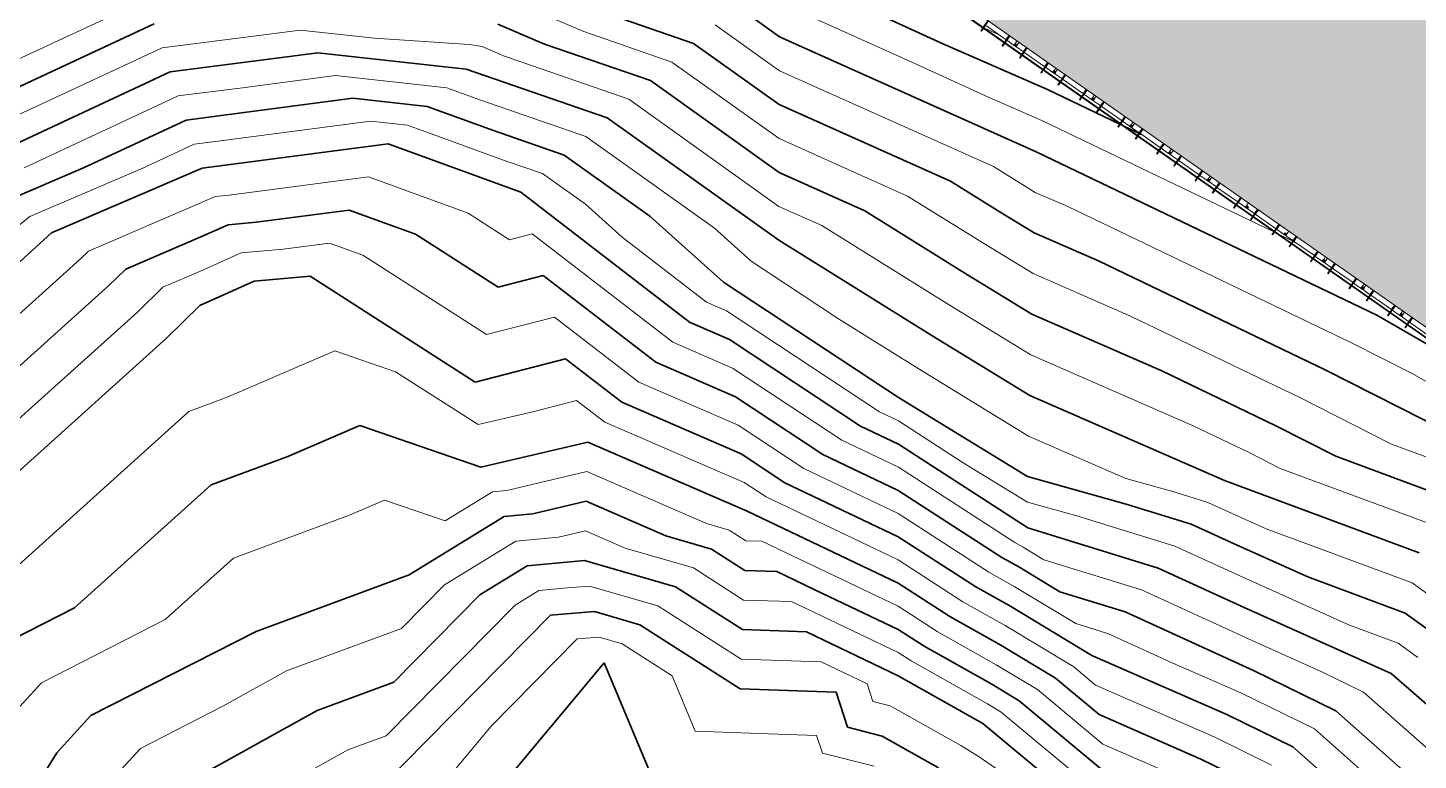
# Model space of a CAD drawing. Header units: millimetres. Extents: x -861324 to 439029, y -308065 to 694685.
# Drawn here: x -500554 to -426449, y 140843 to 179881 of the extents above; entities that cross this region are included whole.
import ezdxf

# ---------------------------------------------------------------- set-up
doc = ezdxf.new("R2010")
doc.units = ezdxf.units.MM
for name, color, linetype, lineweight in [('A-DETL-GENF', 92, 'Continuous', 9), ('A-DETL-THIN', 151, 'Continuous', 9), ('A-GENM', 13, 'Continuous', 9), ('C-TOPO-MAJR', 7, 'Continuous', 35), ('C-TOPO-MINR', 7, 'Continuous', 9), ('S-BEAM', 12, 'Continuous', 9)]:
    doc.layers.add(name, color=color, linetype=linetype, lineweight=lineweight)

# ---------------------------------------------------------------- blocks, each defined once
blk = doc.blocks.new('Dai phao do pin - DẢI PHAO ĐỠ PIN-15557-BỐ TRÍ BÈ PIN HỒ BẢN MÒNG')
at = {"layer": 'A-GENM', "color": 7}
for p, q in [((-730, -173), (-730, 66)), ((-670, 66), (-670, -173)), ((660, -173), (660, 66)), ((720, 66), (720, -173)), ((1198, 66), (1198, -88)), ((1312, -88), (1312, 66)), ((1780, -173), (1780, 66)), ((1840, 66), (1840, -173)), ((3170, -173), (3170, 66)), ((3230, 66), (3230, -173)), ((3708, 66), (3708, -88)), ((3822, -88), (3822, 66)), ((4290, -173), (4290, 66)), ((4350, 66), (4350, -173)), ((5680, -173), (5680, 66)), ((5740, 66), (5740, -173)), ((6218, 66), (6218, -88)), ((6332, -88), (6332, 66)), ((6800, -173), (6800, 66)), ((6860, 66), (6860, -173)), ((-1282, -118), (-1190, -118)), ((-1190, -118), (-1190, -173)), ((-1140, -223), (-780, -223)), ((-721, -223), (-780, -223)), ((-620, -223), (-681, -223)), ((-620, -223), (610, -223)), ((669, -223), (610, -223)), ((770, -223), (709, -223)), ((770, -223), (1140, -223)), ((1190, -173), (1190, -118)), ((1190, -118), (1282, -118)), ((1228, -118), (1320, -118)), ((1320, -118), (1320, -173)), ((1370, -223), (1730, -223)), ((1789, -223), (1730, -223)), ((1890, -223), (1829, -223)), ((1890, -223), (3120, -223)), ((3179, -223), (3120, -223)), ((3280, -223), (3219, -223)), ((3280, -223), (3650, -223)), ((3700, -173), (3700, -118)), ((3700, -118), (3792, -118)), ((3738, -118), (3830, -118)), ((3830, -118), (3830, -173)), ((3880, -223), (4240, -223)), ((4299, -223), (4240, -223)), ((4400, -223), (4339, -223)), ((4400, -223), (5630, -223)), ((5689, -223), (5630, -223)), ((5790, -223), (5729, -223)), ((5790, -223), (6160, -223)), ((6210, -173), (6210, -118)), ((6210, -118), (6302, -118)), ((6248, -118), (6340, -118)), ((6340, -118), (6340, -173)), ((6390, -223), (6750, -223)), ((6809, -223), (6750, -223)), ((6910, -223), (6849, -223)), ((6910, -223), (8140, -223))]:
    blk.add_line(p, q, dxfattribs=at)
at = {"layer": 'A-GENM', "color": 9}
for p, q in [((-1312, -223), (-1312, -118)), ((-1312, -118), (-1312, -223)), ((-1140, -223), (-1312, -223)), ((-1312, -223), (-1140, -223)), ((-1190, -118), (-1282, -118)), ((-1282, -118), (-1190, -118)), ((-1190, -118), (-1282, -118)), ((-1190, -173), (-1190, -118)), ((-1190, -118), (-1190, -173)), ((-1190, -173), (-1190, -118)), ((-721, -223), (-780, -223)), ((-620, -223), (-681, -223)), ((669, -223), (610, -223)), ((770, -223), (709, -223)), ((1312, -223), (1140, -223)), ((1140, -223), (1312, -223)), ((1282, -118), (1190, -118)), ((1190, -118), (1190, -173)), ((1190, -173), (1190, -118)), ((1190, -118), (1190, -173)), ((1190, -118), (1282, -118)), ((1282, -118), (1190, -118)), ((1198, -223), (1198, -116)), ((1198, -116), (1198, -223)), ((1370, -223), (1198, -223)), ((1198, -223), (1370, -223)), ((1311, -118), (1228, -118)), ((1228, -118), (1311, -118)), ((1311, -118), (1228, -118)), ((1312, -118), (1312, -223)), ((1312, -223), (1312, -118)), ((1320, -173), (1320, -118)), ((1320, -118), (1320, -173)), ((1320, -173), (1320, -118)), ((1789, -223), (1730, -223)), ((1890, -223), (1829, -223)), ((3179, -223), (3120, -223)), ((3280, -223), (3219, -223)), ((3822, -223), (3650, -223)), ((3650, -223), (3822, -223)), ((3792, -118), (3700, -118)), ((3700, -118), (3700, -173)), ((3700, -173), (3700, -118)), ((3700, -118), (3700, -173)), ((3700, -118), (3792, -118)), ((3792, -118), (3700, -118)), ((3708, -223), (3708, -116)), ((3708, -116), (3708, -223)), ((3880, -223), (3708, -223)), ((3708, -223), (3880, -223)), ((3830, -118), (3738, -118)), ((3738, -118), (3830, -118)), ((3830, -118), (3738, -118)), ((3822, -116), (3822, -223)), ((3822, -223), (3822, -116)), ((3830, -173), (3830, -118)), ((3830, -118), (3830, -173)), ((3830, -173), (3830, -118)), ((4299, -223), (4240, -223)), ((4400, -223), (4339, -223)), ((5689, -223), (5630, -223)), ((5790, -223), (5729, -223)), ((6332, -223), (6160, -223)), ((6160, -223), (6332, -223)), ((6302, -118), (6210, -118)), ((6210, -118), (6210, -173)), ((6210, -173), (6210, -118)), ((6210, -118), (6210, -173)), ((6210, -118), (6302, -118)), ((6302, -118), (6210, -118)), ((6218, -223), (6218, -116)), ((6218, -116), (6218, -223)), ((6390, -223), (6218, -223)), ((6218, -223), (6390, -223)), ((6340, -118), (6248, -118)), ((6248, -118), (6340, -118)), ((6340, -118), (6248, -118)), ((6332, -116), (6332, -223)), ((6332, -223), (6332, -116)), ((6340, -173), (6340, -118)), ((6340, -118), (6340, -173)), ((6340, -173), (6340, -118)), ((6809, -223), (6750, -223)), ((6910, -223), (6849, -223))]:
    blk.add_line(p, q, dxfattribs=at)
for centre, radius, start, end in [((-1259, -162), 25, 0, 180), ((-1259, -162), 25, 0, 180), ((-1259, -162), 25, 180, 0), ((-1259, -162), 25, 180, 0), ((-1140, -173), 50, 180, 270), ((-1140, -173), 50, 180, 270), ((-1140, -173), 50, 180, 270), ((1140, -173), 50, 270, 0), ((1140, -173), 50, 270, 360), ((1140, -173), 50, 270, 0), ((1249, -162), 25, 0, 180), ((1249, -162), 25, 360, 180), ((1249, -162), 25, 180, 0), ((1249, -162), 25, 180, 360), ((1251, -162), 25, 0, 180), ((1251, -162), 25, 0, 180), ((1251, -162), 25, 180, 0), ((1251, -162), 25, 180, 0), ((1370, -173), 50, 180, 270), ((1370, -173), 50, 180, 270), ((1370, -173), 50, 180, 270), ((3650, -173), 50, 270, 0), ((3650, -173), 50, 270, 360), ((3650, -173), 50, 270, 0), ((3759, -162), 25, 0, 180), ((3759, -162), 25, 360, 180), ((3759, -162), 25, 180, 0), ((3759, -162), 25, 180, 360), ((3761, -162), 25, 0, 180), ((3761, -162), 25, 0, 180), ((3761, -162), 25, 180, 0), ((3761, -162), 25, 180, 360), ((3880, -173), 50, 180, 270), ((3880, -173), 50, 180, 270), ((3880, -173), 50, 180, 270), ((6160, -173), 50, 270, 0), ((6160, -173), 50, 270, 360), ((6160, -173), 50, 270, 0), ((6269, -162), 25, 0, 180), ((6269, -162), 25, 360, 180), ((6269, -162), 25, 180, 0), ((6269, -162), 25, 180, 360), ((6271, -162), 25, 0, 180), ((6271, -162), 25, 0, 180), ((6271, -162), 25, 180, 0), ((6271, -162), 25, 180, 0), ((6390, -173), 50, 180, 270), ((6390, -173), 50, 180, 270), ((6390, -173), 50, 180, 270)]:
    blk.add_arc(centre, radius, start, end, dxfattribs=at)
at = {"layer": 'A-GENM', "color": 7}
for centre, radius, start, end in [((-1140, -173), 50, 180, 270), ((-780, -173), 50, 270, 360), ((-780, -173), 50, 270, 345), ((-620, -173), 50, 180, 270), ((-620, -173), 50, 180, 255), ((610, -173), 50, 270, 360), ((610, -173), 50, 270, 345), ((770, -173), 50, 180, 270), ((770, -173), 50, 180, 255), ((1140, -173), 50, 270, 360), ((1228, -88), 30, 180, 270), ((1282, -88), 30, 270, 360), ((1370, -173), 50, 180, 270), ((1730, -173), 50, 270, 360), ((1730, -173), 50, 270, 345), ((1890, -173), 50, 180, 270), ((1890, -173), 50, 180, 255), ((3120, -173), 50, 270, 360), ((3120, -173), 50, 270, 345), ((3280, -173), 50, 180, 270), ((3280, -173), 50, 180, 255), ((3650, -173), 50, 270, 360), ((3738, -88), 30, 180, 270), ((3792, -88), 30, 270, 360), ((3880, -173), 50, 180, 270), ((4240, -173), 50, 270, 360), ((4240, -173), 50, 270, 345), ((4400, -173), 50, 180, 270), ((4400, -173), 50, 180, 255), ((5630, -173), 50, 270, 360), ((5630, -173), 50, 270, 345), ((5790, -173), 50, 180, 270), ((5790, -173), 50, 180, 255), ((6160, -173), 50, 270, 360), ((6248, -88), 30, 180, 270), ((6302, -88), 30, 270, 360), ((6390, -173), 50, 180, 270), ((6750, -173), 50, 270, 360), ((6750, -173), 50, 270, 345), ((6910, -173), 50, 180, 270), ((6910, -173), 50, 180, 255)]:
    blk.add_arc(centre, radius, start, end, dxfattribs=at)
blk = doc.blocks.new('Dải phao đi lại kèm đỡ invester - DẢI PHAO ĐI LẠI-18522-BỐ TRÍ BÈ PIN HỒ BẢN MÒNG')
at = {"layer": 'A-GENM', "color": 7}
for p, q in [((78088, 1312), (77934, 1312)), ((78118, 1312), (78223, 1312)), ((78118, 1190), (78118, 1282)), ((78118, 1190), (78118, 1282)), ((78173, 1190), (78118, 1190)), ((78173, 1190), (78118, 1190)), ((78223, 1312), (78223, 1140)), ((78223, 770), (78223, 1140)), ((78223, 770), (78223, 709)), ((77934, 720), (78173, 720)), ((78173, 660), (77934, 660)), ((78223, 669), (78223, 610)), ((78223, -620), (78223, 610)), ((77934, -670), (78173, -670)), ((78173, -730), (77934, -730)), ((78223, -620), (78223, -681)), ((78223, -721), (78223, -780)), ((77934, -1312), (78088, -1312)), ((78118, -1282), (78118, -1190)), ((78118, -1190), (78173, -1190)), ((78118, -1282), (78118, -1190)), ((78118, -1190), (78173, -1190)), ((78223, -1312), (78118, -1312)), ((78223, -1140), (78223, -780)), ((78223, -1140), (78223, -1312))]:
    blk.add_line(p, q, dxfattribs=at)
at = {"layer": 'A-GENM', "color": 9}
for p, q in [((78223, 1312), (78118, 1312)), ((78118, 1282), (78118, 1190)), ((78118, 1282), (78118, 1190)), ((78118, 1190), (78173, 1190)), ((78118, 1190), (78173, 1190)), ((78223, 1140), (78223, 1312)), ((78223, 770), (78223, 709)), ((78223, 669), (78223, 610)), ((78223, -620), (78223, -681)), ((78223, -721), (78223, -780)), ((78173, -1190), (78118, -1190)), ((78118, -1190), (78118, -1282)), ((78118, -1190), (78118, -1282)), ((78173, -1190), (78118, -1190)), ((78118, -1312), (78223, -1312)), ((78223, -1312), (78223, -1140))]:
    blk.add_line(p, q, dxfattribs=at)
at = {"layer": 'A-GENM', "color": 7}
for centre, radius, start, end in [((78088, 1282), 30, 360, 90), ((78162, 1249), 25, 90, 270), ((78162, 1249), 25, 270, 90), ((78173, 1140), 50, 0, 90), ((78173, 1140), 50, 0, 90), ((78173, 770), 50, 270, 0), ((78173, 770), 50, 270, 345), ((78173, 610), 50, 360, 90), ((78173, 610), 50, 360, 75), ((78173, -620), 50, 270, 0), ((78173, -620), 50, 270, 345), ((78173, -780), 50, 360, 90), ((78173, -780), 50, 360, 75), ((78088, -1282), 30, 270, 0), ((78162, -1259), 25, 90, 270), ((78162, -1259), 25, 270, 90), ((78173, -1140), 50, 270, 360), ((78173, -1140), 50, 270, 360)]:
    blk.add_arc(centre, radius, start, end, dxfattribs=at)
at = {"layer": 'A-GENM', "color": 9}
for centre, radius, start, end in [((78162, 1249), 25, 90, 270), ((78162, 1249), 25, 270, 90), ((78173, 1140), 50, 0, 90), ((78173, 1140), 50, 0, 90), ((78162, -1259), 25, 90, 270), ((78162, -1259), 25, 270, 90), ((78173, -1140), 50, 270, 360), ((78173, -1140), 50, 270, 360)]:
    blk.add_arc(centre, radius, start, end, dxfattribs=at)
blk = doc.blocks.new('Dầm C52 - Dầm C52-19794-BỐ TRÍ BÈ PIN HỒ BẢN MÒNG')
at = {"layer": 'S-BEAM', "color": 7}
for p, q in [((-39613, -20), (-39613, 20)), ((-39613, 20), (-39433, 20)), ((-39393, 20), (-38947, 20)), ((-39433, -20), (-39613, -20)), ((-38947, -20), (-39393, -20))]:
    blk.add_line(p, q, dxfattribs=at)
blk = doc.blocks.new('Dầm C52 - Dầm C52-V182-BỐ TRÍ BÈ PIN HỒ BẢN MÒNG')
at = {"layer": 'S-BEAM', "color": 7}
for p, q in [((-39613, -20), (-39613, 20)), ((-39613, 20), (-39433, 20)), ((-39393, 20), (-38947, 20)), ((-39433, -20), (-39613, -20)), ((-38947, -20), (-39384, -20))]:
    blk.add_line(p, q, dxfattribs=at)
blk = doc.blocks.new('Dầm C52 - Dầm C52-V183-BỐ TRÍ BÈ PIN HỒ BẢN MÒNG')
at = {"layer": 'S-BEAM', "color": 7}
for p, q in [((-39613, -20), (-39613, 20)), ((-39613, 20), (-39433, 20)), ((-39393, 20), (-38947, 20)), ((-39433, -20), (-39613, -20)), ((-38947, -20), (-39393, -20))]:
    blk.add_line(p, q, dxfattribs=at)
blk = doc.blocks.new('Dầm C52 - Hộp 40x60-V197-BỐ TRÍ BÈ PIN HỒ BẢN MÒNG')
at = {"layer": 'S-BEAM', "color": 7}
for p, q in [((-110033, 20), (110033, 20)), ((110033, -20), (-110033, -20))]:
    blk.add_line(p, q, dxfattribs=at)
blk = doc.blocks.new('Dai phao do pin - DẢI PHAO ĐỠ PIN-16569-BỐ TRÍ BÈ PIN HỒ BẢN MÒNG')
at = {"layer": 'A-GENM', "color": 9}
for p, q in [((-1312, 223), (-1140, 223)), ((-1312, 118), (-1312, 223)), ((-1312, 223), (-1312, 118)), ((-1140, 223), (-1312, 223)), ((-1282, 118), (-1190, 118)), ((-1282, 118), (-1190, 118)), ((-1190, 118), (-1282, 118)), ((-1190, 118), (-1190, 173)), ((-1190, 118), (-1190, 173)), ((-1190, 173), (-1190, 118)), ((-780, 223), (-721, 223)), ((-681, 223), (-620, 223)), ((610, 223), (669, 223)), ((709, 223), (770, 223)), ((1140, 223), (1312, 223)), ((1312, 223), (1140, 223)), ((1190, 173), (1190, 118)), ((1190, 173), (1190, 118)), ((1190, 118), (1190, 173)), ((1198, 223), (1370, 223)), ((1198, 118), (1198, 223)), ((1198, 223), (1198, 118)), ((1370, 223), (1198, 223)), ((1198, 118), (1282, 118)), ((1198, 118), (1282, 118)), ((1282, 118), (1198, 118)), ((1228, 118), (1320, 118)), ((1228, 118), (1320, 118)), ((1320, 118), (1228, 118)), ((1312, 223), (1312, 116)), ((1312, 116), (1312, 223)), ((1320, 118), (1320, 173)), ((1320, 118), (1320, 173)), ((1320, 173), (1320, 118)), ((1730, 223), (1789, 223)), ((1829, 223), (1890, 223)), ((3120, 223), (3179, 223)), ((3219, 223), (3280, 223)), ((3650, 223), (3822, 223)), ((3822, 223), (3650, 223)), ((3700, 173), (3700, 118)), ((3700, 173), (3700, 118)), ((3700, 118), (3700, 173)), ((3700, 118), (3792, 118)), ((3700, 118), (3792, 118)), ((3792, 118), (3700, 118)), ((3708, 223), (3880, 223)), ((3708, 116), (3708, 223)), ((3708, 223), (3708, 116)), ((3880, 223), (3708, 223)), ((3738, 118), (3830, 118)), ((3738, 118), (3830, 118)), ((3830, 118), (3738, 118)), ((3822, 223), (3822, 116)), ((3822, 116), (3822, 223)), ((3830, 118), (3830, 173)), ((3830, 118), (3830, 173)), ((3830, 173), (3830, 118)), ((4240, 223), (4299, 223)), ((4339, 223), (4400, 223)), ((5630, 223), (5689, 223)), ((5729, 223), (5790, 223)), ((6160, 223), (6332, 223)), ((6332, 223), (6160, 223)), ((6210, 173), (6210, 118)), ((6210, 173), (6210, 118)), ((6210, 118), (6210, 173)), ((6210, 118), (6302, 118)), ((6210, 118), (6302, 118)), ((6302, 118), (6210, 118)), ((6218, 223), (6390, 223)), ((6218, 116), (6218, 223)), ((6218, 223), (6218, 116)), ((6390, 223), (6218, 223)), ((6248, 118), (6340, 118)), ((6248, 118), (6340, 118)), ((6340, 118), (6248, 118)), ((6332, 223), (6332, 116)), ((6332, 116), (6332, 223)), ((6340, 118), (6340, 173)), ((6340, 118), (6340, 173)), ((6340, 173), (6340, 118)), ((6750, 223), (6809, 223)), ((6849, 223), (6910, 223)), ((8140, 223), (8199, 223)), ((8239, 223), (8300, 223)), ((8670, 223), (8842, 223)), ((8842, 223), (8670, 223)), ((8720, 118), (8812, 118)), ((8720, 118), (8812, 118)), ((8812, 118), (8720, 118)), ((8728, 223), (8900, 223)), ((8728, 131), (8728, 223)), ((8728, 223), (8728, 131)), ((8900, 223), (8728, 223)), ((8758, 118), (8850, 118)), ((8758, 118), (8850, 118)), ((8850, 118), (8758, 118)), ((8842, 223), (8842, 116)), ((8842, 116), (8842, 223)), ((8850, 118), (8850, 173)), ((8850, 118), (8850, 173)), ((8850, 173), (8850, 118)), ((9260, 223), (9319, 223)), ((9359, 223), (9420, 223)), ((10650, 223), (10709, 223)), ((10749, 223), (10810, 223)), ((11180, 223), (11352, 223)), ((11352, 223), (11180, 223)), ((11230, 173), (11230, 118)), ((11230, 173), (11230, 118)), ((11230, 118), (11230, 173)), ((11230, 118), (11297, 118)), ((11230, 118), (11297, 118)), ((11297, 118), (11230, 118)), ((11238, 223), (11410, 223)), ((11238, 116), (11238, 223)), ((11238, 223), (11238, 116)), ((11410, 223), (11238, 223)), ((11297, 118), (11360, 118)), ((11297, 118), (11360, 118)), ((11360, 118), (11297, 118)), ((11352, 223), (11352, 116)), ((11352, 116), (11352, 223)), ((11360, 118), (11360, 173)), ((11360, 118), (11360, 173)), ((11360, 173), (11360, 118)), ((11770, 223), (11829, 223)), ((11869, 223), (11930, 223)), ((13160, 223), (13219, 223)), ((13259, 223), (13320, 223)), ((13690, 223), (13862, 223)), ((13862, 223), (13690, 223)), ((13740, 173), (13740, 118)), ((13740, 173), (13740, 118)), ((13740, 118), (13740, 173)), ((13740, 118), (13832, 118)), ((13740, 118), (13832, 118)), ((13832, 118), (13740, 118)), ((13748, 223), (13920, 223)), ((13748, 116), (13748, 223)), ((13748, 223), (13748, 116)), ((13920, 223), (13748, 223)), ((13778, 118), (13870, 118)), ((13778, 118), (13870, 118)), ((13870, 118), (13778, 118)), ((13862, 223), (13862, 116)), ((13862, 116), (13862, 223)), ((13870, 118), (13870, 173)), ((13870, 118), (13870, 173)), ((13870, 173), (13870, 118)), ((14280, 223), (14339, 223)), ((14379, 223), (14440, 223))]:
    blk.add_line(p, q, dxfattribs=at)
at = {"layer": 'A-GENM', "color": 7}
for p, q in [((-1190, 118), (-1282, 118)), ((-1190, 173), (-1190, 118)), ((-780, 223), (-1140, 223)), ((-780, 223), (-721, 223)), ((-730, -66), (-730, 173)), ((-681, 223), (-620, 223)), ((-670, 173), (-670, -66)), ((610, 223), (-620, 223)), ((610, 223), (669, 223)), ((660, -66), (660, 173)), ((709, 223), (770, 223)), ((720, 173), (720, -66)), ((1140, 223), (770, 223)), ((1190, 118), (1190, 173)), ((1282, 118), (1190, 118)), ((1198, 88), (1198, -66)), ((1320, 118), (1228, 118)), ((1312, -66), (1312, 88)), ((1320, 173), (1320, 118)), ((1730, 223), (1370, 223)), ((1730, 223), (1789, 223)), ((1780, -66), (1780, 173)), ((1829, 223), (1890, 223)), ((1840, 173), (1840, -66)), ((3120, 223), (1890, 223)), ((3120, 223), (3179, 223)), ((3170, -66), (3170, 173)), ((3219, 223), (3280, 223)), ((3230, 173), (3230, -66)), ((3650, 223), (3280, 223)), ((3700, 118), (3700, 173)), ((3792, 118), (3700, 118)), ((3708, 88), (3708, -66)), ((3830, 118), (3738, 118)), ((3822, -66), (3822, 88)), ((3830, 173), (3830, 118)), ((4240, 223), (3880, 223)), ((4240, 223), (4299, 223)), ((4290, -66), (4290, 173)), ((4339, 223), (4400, 223)), ((4350, 173), (4350, -66)), ((5630, 223), (4400, 223)), ((5630, 223), (5689, 223)), ((5680, -66), (5680, 173)), ((5729, 223), (5790, 223)), ((5740, 173), (5740, -66)), ((6160, 223), (5790, 223)), ((6210, 118), (6210, 173)), ((6302, 118), (6210, 118)), ((6218, 88), (6218, -66)), ((6340, 118), (6248, 118)), ((6332, -66), (6332, 88)), ((6340, 173), (6340, 118)), ((6750, 223), (6390, 223)), ((6750, 223), (6809, 223)), ((6800, -66), (6800, 173)), ((6849, 223), (6910, 223)), ((6860, 173), (6860, -66)), ((8140, 223), (6910, 223)), ((8140, 223), (8199, 223)), ((8190, -66), (8190, 173)), ((8239, 223), (8300, 223)), ((8250, 173), (8250, -66)), ((8670, 223), (8300, 223)), ((8720, 118), (8720, 173)), ((8812, 118), (8720, 118)), ((8728, 88), (8728, -66)), ((8850, 118), (8758, 118)), ((8842, -66), (8842, 88)), ((8850, 173), (8850, 118)), ((9260, 223), (8900, 223)), ((9260, 223), (9319, 223)), ((9310, -66), (9310, 173)), ((9359, 223), (9420, 223)), ((9370, 173), (9370, -66)), ((10650, 223), (9420, 223)), ((10650, 223), (10709, 223)), ((10700, -66), (10700, 173)), ((10749, 223), (10810, 223)), ((10760, 173), (10760, -66)), ((11180, 223), (10810, 223)), ((11230, 118), (11230, 173)), ((11322, 118), (11230, 118)), ((11238, 88), (11238, -66)), ((11360, 118), (11268, 118)), ((11352, -66), (11352, 88)), ((11360, 173), (11360, 118)), ((11770, 223), (11410, 223)), ((11770, 223), (11829, 223)), ((11820, -66), (11820, 173)), ((11869, 223), (11930, 223)), ((11880, 173), (11880, -66)), ((13160, 223), (11930, 223)), ((13160, 223), (13219, 223)), ((13210, -66), (13210, 173)), ((13259, 223), (13320, 223)), ((13270, 173), (13270, -66)), ((13690, 223), (13320, 223)), ((13740, 118), (13740, 173)), ((13832, 118), (13740, 118)), ((13748, 88), (13748, -66)), ((13870, 118), (13778, 118)), ((13862, -66), (13862, 88)), ((13870, 173), (13870, 118)), ((14280, 223), (13920, 223)), ((14280, 223), (14339, 223)), ((14330, -66), (14330, 173)), ((14379, 223), (14440, 223)), ((14390, 173), (14390, -66)), ((15670, 223), (14440, 223))]:
    blk.add_line(p, q, dxfattribs=at)
at = {"layer": 'A-GENM', "color": 9}
for centre, radius, start, end in [((-1259, 162), 25, 0, 180), ((-1259, 162), 25, 360, 180), ((-1259, 162), 25, 180, 360), ((-1259, 162), 25, 180, 360), ((-1140, 173), 50, 90, 180), ((-1140, 173), 50, 90, 180), ((-1140, 173), 50, 90, 180), ((1140, 173), 50, 0, 90), ((1140, 173), 50, 0, 90), ((1140, 173), 50, 360, 90), ((1249, 162), 25, 0, 180), ((1249, 162), 25, 360, 180), ((1249, 162), 25, 180, 0), ((1249, 162), 25, 180, 360), ((1251, 162), 25, 360, 180), ((1251, 162), 25, 360, 180), ((1251, 162), 25, 180, 360), ((1251, 162), 25, 180, 360), ((1370, 173), 50, 90, 180), ((1370, 173), 50, 90, 180), ((1370, 173), 50, 90, 180), ((3650, 173), 50, 0, 90), ((3650, 173), 50, 0, 90), ((3650, 173), 50, 360, 90), ((3759, 162), 25, 0, 180), ((3759, 162), 25, 360, 180), ((3759, 162), 25, 180, 0), ((3759, 162), 25, 180, 360), ((3761, 162), 25, 0, 180), ((3761, 162), 25, 360, 180), ((3761, 162), 25, 180, 360), ((3761, 162), 25, 180, 360), ((3880, 173), 50, 90, 180), ((3880, 173), 50, 90, 180), ((3880, 173), 50, 90, 180), ((6160, 173), 50, 0, 90), ((6160, 173), 50, 0, 90), ((6160, 173), 50, 360, 90), ((6269, 162), 25, 0, 180), ((6269, 162), 25, 360, 180), ((6269, 162), 25, 180, 0), ((6269, 162), 25, 180, 360), ((6271, 162), 25, 0, 180), ((6271, 162), 25, 360, 180), ((6271, 162), 25, 180, 360), ((6271, 162), 25, 180, 360), ((6390, 173), 50, 90, 180), ((6390, 173), 50, 90, 180), ((6390, 173), 50, 90, 180), ((8670, 173), 50, 0, 90), ((8670, 173), 50, 0, 90), ((8670, 173), 50, 360, 90), ((8779, 162), 25, 0, 180), ((8779, 162), 25, 360, 180), ((8779, 162), 25, 180, 0), ((8779, 162), 25, 180, 360), ((8781, 162), 25, 0, 180), ((8781, 162), 25, 360, 180), ((8781, 162), 25, 180, 360), ((8781, 162), 25, 180, 360), ((8900, 173), 50, 90, 180), ((8900, 173), 50, 90, 180), ((8900, 173), 50, 90, 180), ((11180, 173), 50, 0, 90), ((11180, 173), 50, 0, 90), ((11180, 173), 50, 360, 90), ((11289, 162), 25, 0, 180), ((11289, 162), 25, 360, 180), ((11289, 162), 25, 180, 0), ((11289, 162), 25, 180, 360), ((11291, 162), 25, 0, 180), ((11291, 162), 25, 360, 180), ((11291, 162), 25, 180, 360), ((11291, 162), 25, 180, 360), ((11410, 173), 50, 90, 180), ((11410, 173), 50, 90, 180), ((11410, 173), 50, 90, 180), ((13690, 173), 50, 0, 90), ((13690, 173), 50, 0, 90), ((13690, 173), 50, 360, 90), ((13799, 162), 25, 0, 180), ((13799, 162), 25, 360, 180), ((13799, 162), 25, 180, 0), ((13799, 162), 25, 180, 360), ((13801, 162), 25, 0, 180), ((13801, 162), 25, 360, 180), ((13801, 162), 25, 180, 360), ((13801, 162), 25, 180, 360), ((13920, 173), 50, 90, 180), ((13920, 173), 50, 90, 180), ((13920, 173), 50, 90, 180)]:
    blk.add_arc(centre, radius, start, end, dxfattribs=at)
at = {"layer": 'A-GENM', "color": 7}
for centre, radius, start, end in [((-1140, 173), 50, 90, 180), ((-780, 173), 50, 0, 90), ((-780, 173), 50, 0, 75), ((-620, 173), 50, 90, 180), ((-620, 173), 50, 90, 165), ((610, 173), 50, 0, 90), ((610, 173), 50, 0, 75), ((770, 173), 50, 90, 180), ((770, 173), 50, 90, 165), ((1140, 173), 50, 360, 90), ((1228, 88), 30, 90, 180), ((1282, 88), 30, 0, 90), ((1370, 173), 50, 90, 180), ((1730, 173), 50, 0, 90), ((1730, 173), 50, 0, 75), ((1890, 173), 50, 90, 180), ((1890, 173), 50, 90, 165), ((3120, 173), 50, 0, 90), ((3120, 173), 50, 0, 75), ((3280, 173), 50, 90, 180), ((3280, 173), 50, 90, 165), ((3650, 173), 50, 360, 90), ((3738, 88), 30, 90, 180), ((3792, 88), 30, 0, 90), ((3880, 173), 50, 90, 180), ((4240, 173), 50, 0, 90), ((4240, 173), 50, 0, 75), ((4400, 173), 50, 90, 180), ((4400, 173), 50, 90, 165), ((5630, 173), 50, 0, 90), ((5630, 173), 50, 0, 75), ((5790, 173), 50, 90, 180), ((5790, 173), 50, 90, 165), ((6160, 173), 50, 360, 90), ((6248, 88), 30, 90, 180), ((6302, 88), 30, 0, 90), ((6390, 173), 50, 90, 180), ((6750, 173), 50, 0, 90), ((6750, 173), 50, 0, 75), ((6910, 173), 50, 90, 180), ((6910, 173), 50, 90, 165), ((8140, 173), 50, 0, 90), ((8140, 173), 50, 0, 75), ((8300, 173), 50, 90, 180), ((8300, 173), 50, 90, 165), ((8670, 173), 50, 360, 90), ((8758, 88), 30, 90, 180), ((8812, 88), 30, 0, 90), ((8900, 173), 50, 90, 180), ((9260, 173), 50, 0, 90), ((9260, 173), 50, 0, 75), ((9420, 173), 50, 90, 180), ((9420, 173), 50, 90, 165), ((10650, 173), 50, 0, 90), ((10650, 173), 50, 0, 75), ((10810, 173), 50, 90, 180), ((10810, 173), 50, 90, 165), ((11180, 173), 50, 360, 90), ((11268, 88), 30, 90, 180), ((11322, 88), 30, 0, 90), ((11410, 173), 50, 90, 180), ((11770, 173), 50, 0, 90), ((11770, 173), 50, 0, 75), ((11930, 173), 50, 90, 180), ((11930, 173), 50, 90, 165), ((13160, 173), 50, 0, 90), ((13160, 173), 50, 0, 75), ((13320, 173), 50, 90, 180), ((13320, 173), 50, 90, 165), ((13690, 173), 50, 360, 90), ((13778, 88), 30, 90, 180), ((13832, 88), 30, 0, 90), ((13920, 173), 50, 90, 180), ((14280, 173), 50, 0, 90), ((14280, 173), 50, 0, 75), ((14440, 173), 50, 90, 180), ((14440, 173), 50, 90, 165)]:
    blk.add_arc(centre, radius, start, end, dxfattribs=at)
blk = doc.blocks.new('Dầm C52 - Dầm C52-19796-BỐ TRÍ BÈ PIN HỒ BẢN MÒNG')
at = {"layer": 'S-BEAM', "color": 7}
for p, q in [((-39613, -20), (-39613, 20)), ((-39613, 20), (-39433, 20)), ((-39393, 20), (-38947, 20)), ((-39433, -20), (-39613, -20)), ((-38947, -20), (-39393, -20))]:
    blk.add_line(p, q, dxfattribs=at)
blk = doc.blocks.new('Dầm C52 - Dầm C52-V205-BỐ TRÍ BÈ PIN HỒ BẢN MÒNG')
at = {"layer": 'S-BEAM', "color": 7}
for p, q in [((-39613, -20), (-39613, 20)), ((-39613, 20), (-39433, 20)), ((-39393, 20), (-38947, 20)), ((-39433, -20), (-39613, -20)), ((-38947, -20), (-39393, -20))]:
    blk.add_line(p, q, dxfattribs=at)
blk = doc.blocks.new('Dầm C52 - Dầm C52-V206-BỐ TRÍ BÈ PIN HỒ BẢN MÒNG')
at = {"layer": 'S-BEAM', "color": 7}
for p, q in [((-39613, -20), (-39613, 20)), ((-39613, 20), (-39433, 20)), ((-39393, 20), (-38947, 20)), ((-39433, -20), (-39613, -20)), ((-38947, -20), (-39384, -20))]:
    blk.add_line(p, q, dxfattribs=at)
blk = doc.blocks.new('Dầm C52 - Dầm C52-V207-BỐ TRÍ BÈ PIN HỒ BẢN MÒNG')
at = {"layer": 'S-BEAM', "color": 7}
for p, q in [((-39613, -20), (-39613, 20)), ((-39613, 20), (-39433, 20)), ((-39393, 20), (-38947, 20)), ((-39433, -20), (-39613, -20)), ((-38947, -20), (-39393, -20))]:
    blk.add_line(p, q, dxfattribs=at)
blk = doc.blocks.new('HOBANMONG_BEPIN 6_rvt-1-BỐ TRÍ BÈ PIN HỒ BẢN MÒNG')
at = {"layer": 'A-GENM', "lineweight": 9}
for name, p, rotation in [('Dải phao đi lại kèm đỡ invester - DẢI PHAO ĐI LẠI-18522-BỐ TRÍ BÈ PIN HỒ BẢN MÒNG', (-389711, 233634), 234.9999999999997), ('Dai phao do pin - DẢI PHAO ĐỠ PIN-16569-BỐ TRÍ BÈ PIN HỒ BẢN MÒNG', (-436499, 171175), 144.9999999999997), ('Dai phao do pin - DẢI PHAO ĐỠ PIN-15557-BỐ TRÍ BÈ PIN HỒ BẢN MÒNG', (-432400, 168305), 324.9999999999996)]:
    blk.add_blockref(name, p, dxfattribs=dict(at, rotation=rotation))
at = {"layer": 'S-BEAM', "lineweight": 9}
for name, p, rotation in [('Dầm C52 - Dầm C52-19796-BỐ TRÍ BÈ PIN HỒ BẢN MÒNG', (-427023, 212166), 55.00000000000035), ('Dầm C52 - Dầm C52-19796-BỐ TRÍ BÈ PIN HỒ BẢN MÒNG', (-425884, 211369), 55.00000000000035), ('Dầm C52 - Dầm C52-19796-BỐ TRÍ BÈ PIN HỒ BẢN MÒNG', (-424967, 210726), 55.00000000000035), ('Dầm C52 - Dầm C52-19796-BỐ TRÍ BÈ PIN HỒ BẢN MÒNG', (-423828, 209929), 55.00000000000035), ('Dầm C52 - Dầm C52-19796-BỐ TRÍ BÈ PIN HỒ BẢN MÒNG', (-422911, 209287), 55.00000000000035), ('Dầm C52 - Dầm C52-V205-BỐ TRÍ BÈ PIN HỒ BẢN MÒNG', (-421772, 208490), 55.00000000000035), ('Dầm C52 - Dầm C52-19796-BỐ TRÍ BÈ PIN HỒ BẢN MÒNG', (-420854, 207847), 55.00000000000035), ('Dầm C52 - Dầm C52-19796-BỐ TRÍ BÈ PIN HỒ BẢN MÒNG', (-419716, 207050), 55.00000000000035), ('Dầm C52 - Dầm C52-19796-BỐ TRÍ BÈ PIN HỒ BẢN MÒNG', (-418798, 206407), 55.00000000000035), ('Dầm C52 - Dầm C52-V206-BỐ TRÍ BÈ PIN HỒ BẢN MÒNG', (-417660, 205610), 55.00000000000035), ('Dầm C52 - Dầm C52-19796-BỐ TRÍ BÈ PIN HỒ BẢN MÒNG', (-416742, 204968), 55.00000000000035), ('Dầm C52 - Dầm C52-V207-BỐ TRÍ BÈ PIN HỒ BẢN MÒNG', (-415604, 204171), 55.00000000000035), ('Dầm C52 - Dầm C52-19796-BỐ TRÍ BÈ PIN HỒ BẢN MÒNG', (-414686, 203528), 55.00000000000035), ('Dầm C52 - Dầm C52-19796-BỐ TRÍ BÈ PIN HỒ BẢN MÒNG', (-413548, 202731), 55.00000000000035), ('Dầm C52 - Dầm C52-19794-BỐ TRÍ BÈ PIN HỒ BẢN MÒNG', (-412647, 202100), 54.99999999999903), ('Dầm C52 - Dầm C52-19794-BỐ TRÍ BÈ PIN HỒ BẢN MÒNG', (-411508, 201303), 54.99999999999903), ('Dầm C52 - Dầm C52-19794-BỐ TRÍ BÈ PIN HỒ BẢN MÒNG', (-410597, 200665), 54.99999999999903), ('Dầm C52 - Dầm C52-V183-BỐ TRÍ BÈ PIN HỒ BẢN MÒNG', (-409459, 199868), 54.99999999999903), ('Dầm C52 - Dầm C52-19794-BỐ TRÍ BÈ PIN HỒ BẢN MÒNG', (-408541, 199225), 54.99999999999903), ('Dầm C52 - Dầm C52-19794-BỐ TRÍ BÈ PIN HỒ BẢN MÒNG', (-407403, 198428), 54.99999999999903), ('Dầm C52 - Dầm C52-V182-BỐ TRÍ BÈ PIN HỒ BẢN MÒNG', (-406485, 197786), 54.99999999999903), ('Dầm C52 - Dầm C52-19794-BỐ TRÍ BÈ PIN HỒ BẢN MÒNG', (-405347, 196988), 54.99999999999903), ('Dầm C52 - Dầm C52-19794-BỐ TRÍ BÈ PIN HỒ BẢN MÒNG', (-404429, 196346), 54.99999999999903), ('Dầm C52 - Hộp 40x60-V197-BỐ TRÍ BÈ PIN HỒ BẢN MÒNG', (-404336, 148166), 324.9999999999993)]:
    blk.add_blockref(name, p, dxfattribs=dict(at, rotation=rotation))

msp = doc.modelspace()

# ---------------------------------------------------------------- hatches: boundary and pattern name
at = {"layer": 'A-DETL-GENF'}
msp.add_hatch(color=8, dxfattribs=at).paths.add_polyline_path([(-248957, 54506), (-211101, 108570), (-448889, 275071), (-493590, 211231), (-314845, 86073), (-308000, 95848), (-250260, 55418)])

# ---------------------------------------------------------------- linework, layer by layer
at = {"layer": 'A-DETL-THIN'}
msp.add_line((-493590, 211231), (-314845, 86073), dxfattribs=at)
at = {"layer": 'C-TOPO-MAJR'}
for p, q in [((-460473, 183015), (-451813, 179043)), ((-462773, 181032), (-460487, 179400)), ((-502573, 176021), (-493821, 180101)), ((-468830, 180350), (-465072, 179050)), ((-475502, 180071), (-473008, 179017)), ((-460487, 179400), (-446802, 173274)), ((-473008, 179017), (-467371, 177067)), ((-465072, 179050), (-460500, 175785)), ((-451813, 179043), (-446204, 176595)), ((-492971, 177532), (-488402, 178116)), ((-488402, 178116), (-485095, 178550)), ((-485095, 178550), (-477186, 177684)), ((-503910, 172433), (-492971, 177532)), ((-477186, 177684), (-469670, 175084)), ((-467371, 177067), (-460513, 172170)), ((-446204, 176595), (-442358, 174748)), ((-489836, 175255), (-483223, 176123)), ((-483223, 176123), (-479268, 175691)), ((-479268, 175691), (-475727, 174401)), ((-460500, 175785), (-451376, 171701)), ((-497590, 172414), (-492120, 174963)), ((-492120, 174963), (-489836, 175255)), ((-469670, 175084), (-460526, 168554)), ((-475727, 174401), (-471970, 173101)), ((-442061, 174606), (-441335, 174257)), ((-441298, 174239), (-441192, 174188)), ((-491270, 172395), (-481350, 173697)), ((-481350, 173697), (-474269, 171118)), ((-471970, 173101), (-467397, 169836)), ((-446802, 173274), (-428656, 164560)), ((-501601, 170692), (-497590, 172414)), ((-499291, 168952), (-491270, 172395)), ((-460513, 172170), (-455951, 170128)), ((-451376, 171701), (-448639, 169998)), ((-474269, 171118), (-465280, 164189)), ((-488387, 169515), (-483427, 170166)), ((-483427, 170166), (-479886, 168877)), ((-467397, 169836), (-463471, 166317)), ((-455951, 170128), (-450477, 166721)), ((-448639, 169998), (-446920, 168945)), ((-491324, 168738), (-489877, 169383)), ((-489877, 169383), (-488387, 169515)), ((-513622, 155881), (-499291, 168952)), ((-495335, 167017), (-491324, 168738)), ((-479886, 168877), (-475488, 166057)), ((-460526, 168554), (-452314, 163445)), ((-446920, 168945), (-443461, 167434)), ((-496229, 166146), (-495335, 167017)), ((-443461, 167434), (-431363, 161624)), ((-503513, 159584), (-496229, 166146)), ((-488485, 166372), (-491378, 165082)), ((-485504, 166635), (-488485, 166372)), ((-485504, 166635), (-476707, 160995)), ((-475488, 166057), (-473082, 166680)), ((-473082, 166680), (-467089, 162060)), ((-463471, 166317), (-454152, 160168)), ((-450477, 166721), (-447038, 164616)), ((-493166, 163340), (-491378, 165082)), ((-447038, 164616), (-440119, 161593)), ((-428656, 164560), (-425087, 162502)), ((-465280, 164189), (-463156, 163268)), ((-507735, 150216), (-493166, 163340)), ((-463156, 163268), (-456167, 158656)), ((-452314, 163445), (-447156, 160287)), ((-476707, 160995), (-471894, 162241)), ((-471894, 162241), (-468898, 159932)), ((-467089, 162060), (-462842, 160219)), ((-440119, 161593), (-434071, 158689)), ((-431363, 161624), (-424891, 158339)), ((-462842, 160219), (-458183, 157145)), ((-454152, 160168), (-447274, 155958)), ((-447156, 160287), (-436778, 155753)), ((-468898, 159932), (-462528, 157170)), ((-486693, 157034), (-482862, 158682)), ((-482862, 158682), (-476402, 156469)), ((-456167, 158656), (-454155, 157697)), ((-434071, 158689), (-430835, 157046)), ((-476402, 156469), (-470707, 157803)), ((-470707, 157803), (-462213, 154121)), ((-462528, 157170), (-460198, 155633)), ((-458183, 157145), (-454158, 155227)), ((-454155, 157697), (-447256, 153234)), ((-490777, 155524), (-486693, 157034)), ((-430835, 157046), (-425640, 155120)), ((-460198, 155633), (-454161, 152756)), ((-447274, 155958), (-442017, 154493)), ((-436778, 155753), (-426389, 151902)), ((-498061, 148962), (-490777, 155524)), ((-454158, 155227), (-448639, 151656)), ((-473642, 153977), (-470794, 154644)), ((-470794, 154644), (-466547, 152803)), ((-442017, 154493), (-438544, 153419)), ((-480220, 150728), (-475167, 153838)), ((-475167, 153838), (-473642, 153977)), ((-462213, 154121), (-454163, 150285)), ((-438544, 153419), (-436252, 152372)), ((-466547, 152803), (-464119, 152100)), ((-454161, 152756), (-450021, 150078)), ((-447256, 153234), (-440310, 151085)), ((-464119, 152100), (-462340, 150961)), ((-436252, 152372), (-432333, 150609)), ((-476458, 149652), (-473931, 151207)), ((-473931, 151207), (-470881, 151486)), ((-470881, 151486), (-466025, 150079)), ((-448639, 151656), (-447735, 151148)), ((-488388, 147708), (-480220, 150728)), ((-462340, 150961), (-460634, 150906)), ((-460634, 150906), (-458191, 149733)), ((-447735, 151148), (-445548, 149825)), ((-440310, 151085), (-435725, 148991)), ((-432333, 150609), (-427138, 148683)), ((-466025, 150079), (-462467, 147801)), ((-458191, 149733), (-454166, 147815)), ((-454163, 150285), (-451404, 148500)), ((-450021, 150078), (-448215, 149063)), ((-445548, 149825), (-442075, 148751)), ((-502461, 146719), (-498061, 148962)), ((-481043, 145004), (-476458, 149652)), ((-448215, 149063), (-443841, 146417)), ((-435725, 148991), (-427887, 145465)), ((-481866, 139280), (-472696, 148575)), ((-472696, 148575), (-470359, 148761)), ((-470359, 148761), (-467931, 148058)), ((-451404, 148500), (-448694, 146978)), ((-442075, 148751), (-435198, 145611)), ((-427138, 148683), (-424971, 147117)), ((-497188, 143221), (-488388, 147708)), ((-467931, 148058), (-462595, 144641)), ((-462467, 147801), (-459054, 147690)), ((-459054, 147690), (-454169, 145344)), ((-454166, 147815), (-452786, 146922)), ((-452786, 146922), (-449173, 144893)), ((-448694, 146978), (-445778, 145214)), ((-477001, 137458), (-469837, 146036)), ((-469837, 146036), (-467365, 140139)), ((-443841, 146417), (-436612, 143258)), ((-454169, 145344), (-449653, 142807)), ((-435198, 145611), (-430836, 143474)), ((-427887, 145465), (-417372, 136283)), ((-485127, 143494), (-481043, 145004)), ((-462595, 144641), (-457474, 144475)), ((-449173, 144893), (-447715, 144011)), ((-445778, 145214), (-443447, 143274)), ((-457474, 144475), (-456858, 142598)), ((-447715, 144011), (-443053, 140131)), ((-499010, 141234), (-497188, 143221)), ((-491914, 139723), (-485127, 143494)), ((-443447, 143274), (-438025, 140905)), ((-436612, 143258), (-433122, 141548)), ((-430836, 143474), (-421138, 134891)), ((-456858, 142598), (-455025, 142126)), ((-449653, 142807), (-442659, 136989)), ((-455025, 142126), (-452014, 140435)), ((-433122, 141548), (-425363, 134682)), ((-505663, 130584), (-499010, 141234)), ((-438025, 140905), (-435408, 139623))]:
    msp.add_line(p, q, dxfattribs=at)
at = {"layer": 'C-TOPO-MINR'}
for p, q in [((-501904, 177816), (-494247, 181386)), ((-474659, 181265), (-470919, 179684)), ((-460480, 181208), (-453638, 178145)), ((-493396, 178817), (-487685, 179546)), ((-487685, 179546), (-486032, 179763)), ((-486032, 179763), (-482077, 179330)), ((-470919, 179684), (-466222, 178058)), ((-463922, 180041), (-460493, 177592)), ((-449537, 179841), (-448813, 179525)), ((-503241, 174227), (-493396, 178817)), ((-482077, 179330), (-477039, 178995)), ((-477039, 178995), (-476344, 178878)), ((-476344, 178878), (-475112, 178357)), ((-475097, 178351), (-468521, 176075)), ((-466222, 178058), (-460506, 173977)), ((-453638, 178145), (-449307, 176159)), ((-489119, 176685), (-484159, 177337)), ((-484159, 177337), (-478227, 176688)), ((-460493, 177592), (-449089, 172488)), ((-492546, 176248), (-489119, 176685)), ((-478227, 176688), (-476457, 176043)), ((-500750, 172423), (-492546, 176248)), ((-476457, 176043), (-470820, 174093)), ((-468521, 176075), (-460520, 170362)), ((-449307, 176159), (-446503, 174935)), ((-490553, 173825), (-482287, 174910)), ((-482287, 174910), (-480309, 174694)), ((-446503, 174935), (-434150, 169002)), ((-480309, 174694), (-474998, 172760)), ((-494430, 172404), (-491695, 173679)), ((-491695, 173679), (-490553, 173825)), ((-470820, 174093), (-463962, 169195)), ((-460506, 173977), (-453664, 170914)), ((-474998, 172760), (-473119, 172110)), ((-500446, 169822), (-494430, 172404)), ((-489828, 170955), (-482389, 171932)), ((-482389, 171932), (-477078, 169998)), ((-473119, 172110), (-470833, 170477)), ((-449089, 172488), (-447720, 171636)), ((-447720, 171636), (-446861, 171110)), ((-497313, 167984), (-491297, 170566)), ((-491297, 170566), (-490573, 170889)), ((-490573, 170889), (-489828, 170955)), ((-470833, 170477), (-468870, 168718)), ((-453664, 170914), (-449558, 168360)), ((-446861, 171110), (-445131, 170354)), ((-507929, 163832), (-500446, 169822)), ((-477078, 169998), (-474878, 168588)), ((-460520, 170362), (-458239, 169341)), ((-445131, 170354), (-430009, 163092)), ((-463962, 169195), (-461998, 167436)), ((-458239, 169341), (-451396, 165083)), ((-486946, 168075), (-484466, 168401)), ((-484466, 168401), (-482695, 167756)), ((-474878, 168588), (-473675, 168899)), ((-473675, 168899), (-466184, 163124)), ((-468870, 168718), (-464375, 165253)), ((-449558, 168360), (-446979, 166781)), ((-433860, 168863), (-433134, 168515)), ((-433097, 168497), (-432991, 168446)), ((-501402, 164268), (-497760, 167549)), ((-497760, 167549), (-497313, 167984)), ((-491351, 166910), (-489181, 167878)), ((-489181, 167878), (-486946, 168075)), ((-482695, 167756), (-476098, 163526)), ((-493356, 166049), (-491351, 166910)), ((-461998, 167436), (-457339, 164361)), ((-446979, 166781), (-441790, 164514)), ((-494698, 164743), (-493356, 166049)), ((-505624, 154900), (-494698, 164743)), ((-464375, 165253), (-463314, 164793)), ((-463314, 164793), (-455160, 159412)), ((-451396, 165083), (-447097, 162452)), ((-476098, 163526), (-472488, 164461)), ((-472488, 164461), (-467994, 160996)), ((-457339, 164361), (-453233, 161806)), ((-441790, 164514), (-432717, 160156)), ((-466184, 163124), (-462999, 161744)), ((-430009, 163092), (-426773, 161449)), ((-489930, 160187), (-484183, 162659)), ((-484183, 162659), (-480953, 161552)), ((-447097, 162452), (-438449, 158673)), ((-480953, 161552), (-476555, 158732)), ((-462999, 161744), (-457175, 157900)), ((-453233, 161806), (-447215, 158122)), ((-467994, 160996), (-462685, 158695)), ((-426773, 161449), (-424426, 160096)), ((-491972, 159432), (-489930, 160187)), ((-432717, 160156), (-427863, 157692)), ((-502898, 149589), (-491972, 159432)), ((-476555, 158732), (-473707, 159399)), ((-473707, 159399), (-471301, 160022)), ((-471301, 160022), (-469803, 158867)), ((-455160, 159412), (-454153, 158933)), ((-469803, 158867), (-462370, 155646)), ((-462685, 158695), (-459190, 156389)), ((-454153, 158933), (-450704, 156701)), ((-438449, 158673), (-435425, 157221)), ((-457175, 157900), (-454156, 156462)), ((-447215, 158122), (-442026, 155855)), ((-435425, 157221), (-433807, 156399)), ((-427863, 157692), (-425266, 156729)), ((-459190, 156389), (-454159, 153991)), ((-454156, 156462), (-447947, 152445)), ((-450704, 156701), (-447265, 154596)), ((-433807, 156399), (-426015, 153511)), ((-475022, 155223), (-470751, 156224)), ((-470751, 156224), (-464380, 153462)), ((-462370, 155646), (-461206, 154877)), ((-442026, 155855), (-439398, 155123)), ((-478311, 153599), (-475785, 155154)), ((-475785, 155154), (-475022, 155223)), ((-439398, 155123), (-437661, 154586)), ((-483456, 153881), (-481541, 154705)), ((-481541, 154705), (-478311, 153599)), ((-461206, 154877), (-454162, 151521)), ((-447265, 154596), (-444637, 153863)), ((-437661, 154586), (-436515, 154062)), ((-489583, 151616), (-483456, 153881)), ((-464380, 153462), (-463166, 153110)), ((-454159, 153991), (-449330, 150867)), ((-444637, 153863), (-439427, 152252)), ((-436515, 154062), (-434556, 153181)), ((-474549, 152522), (-472261, 152732)), ((-472261, 152732), (-470837, 153065)), ((-470837, 153065), (-468714, 152144)), ((-463166, 153110), (-462277, 152541)), ((-434556, 153181), (-426764, 150292)), ((-478339, 150190), (-474549, 152522)), ((-468714, 152144), (-465072, 151089)), ((-462277, 152541), (-461423, 152513)), ((-461423, 152513), (-460202, 151927)), ((-460202, 151927), (-454165, 149050)), ((-447947, 152445), (-447496, 152191)), ((-447496, 152191), (-446402, 151530)), ((-439427, 152252), (-435988, 150682)), ((-493225, 148335), (-489583, 151616)), ((-454162, 151521), (-450713, 149289)), ((-446402, 151530), (-441192, 149918)), ((-465072, 151089), (-462404, 149381)), ((-449330, 150867), (-447975, 150106)), ((-435988, 150682), (-430110, 148037)), ((-480631, 147866), (-478339, 150190)), ((-474577, 149114), (-473314, 149891)), ((-473314, 149891), (-471788, 150030)), ((-471788, 150030), (-470620, 150123)), ((-470620, 150123), (-466978, 149068)), ((-447975, 150106), (-444695, 148121)), ((-441192, 149918), (-435462, 147301)), ((-426764, 150292), (-423514, 147943)), ((-481454, 142142), (-474577, 149114)), ((-466978, 149068), (-462531, 146221)), ((-462404, 149381), (-459844, 149298)), ((-459844, 149298), (-456180, 147538)), ((-454165, 149050), (-452095, 147711)), ((-450713, 149289), (-448454, 148021)), ((-499824, 144970), (-493225, 148335)), ((-486758, 145601), (-480631, 147866)), ((-456180, 147538), (-454168, 146579)), ((-452095, 147711), (-448934, 145935)), ((-448454, 148021), (-444809, 145815)), ((-444695, 148121), (-442958, 147584)), ((-442958, 147584), (-439520, 146014)), ((-430110, 148037), (-427513, 147074)), ((-475851, 142658), (-471266, 147306)), ((-471266, 147306), (-470098, 147399)), ((-470098, 147399), (-468884, 147047)), ((-468884, 147047), (-466216, 145339)), ((-435462, 147301), (-431543, 145538)), ((-427513, 147074), (-426469, 146319)), ((-462531, 146221), (-458264, 146083)), ((-458264, 146083), (-455822, 144910)), ((-454168, 146579), (-453478, 146133)), ((-453478, 146133), (-449413, 143850)), ((-439520, 146014), (-435905, 144434)), ((-490151, 143716), (-486758, 145601)), ((-466216, 145339), (-464980, 142390)), ((-448934, 145935), (-446747, 144612)), ((-444809, 145815), (-443644, 144846)), ((-431543, 145538), (-429362, 144469)), ((-501192, 143479), (-499824, 144970)), ((-455822, 144910), (-455513, 143971)), ((-446747, 144612), (-443250, 141703)), ((-443644, 144846), (-437318, 142081)), ((-455513, 143971), (-454597, 143735)), ((-449413, 143850), (-448684, 143409)), ((-435905, 144434), (-431979, 142511)), ((-429362, 144469), (-424513, 140178)), ((-494551, 141472), (-490151, 143716)), ((-454597, 143735), (-450833, 141621)), ((-448684, 143409), (-442856, 138560)), ((-479433, 138369), (-475851, 142658)), ((-464980, 142390), (-461071, 142247)), ((-431979, 142511), (-423251, 134786)), ((-483497, 141387), (-481454, 142142)), ((-461071, 142247), (-458510, 142164)), ((-458510, 142164), (-458202, 141226)), ((-450833, 141621), (-449844, 141026)), ((-443250, 141703), (-438732, 139728)), ((-437318, 142081), (-434265, 140586)), ((-496829, 138988), (-494551, 141472)), ((-486890, 139501), (-483497, 141387)), ((-458202, 141226), (-455453, 140517)), ((-449844, 141026), (-445959, 138327))]:
    msp.add_line(p, q, dxfattribs=at)

# ---------------------------------------------------------------- block references
at = {"lineweight": 5}
msp.add_blockref('HOBANMONG_BEPIN 6_rvt-1-BỐ TRÍ BÈ PIN HỒ BẢN MÒNG', (0, 0), dxfattribs=at)

doc.saveas('drawing.dxf')
